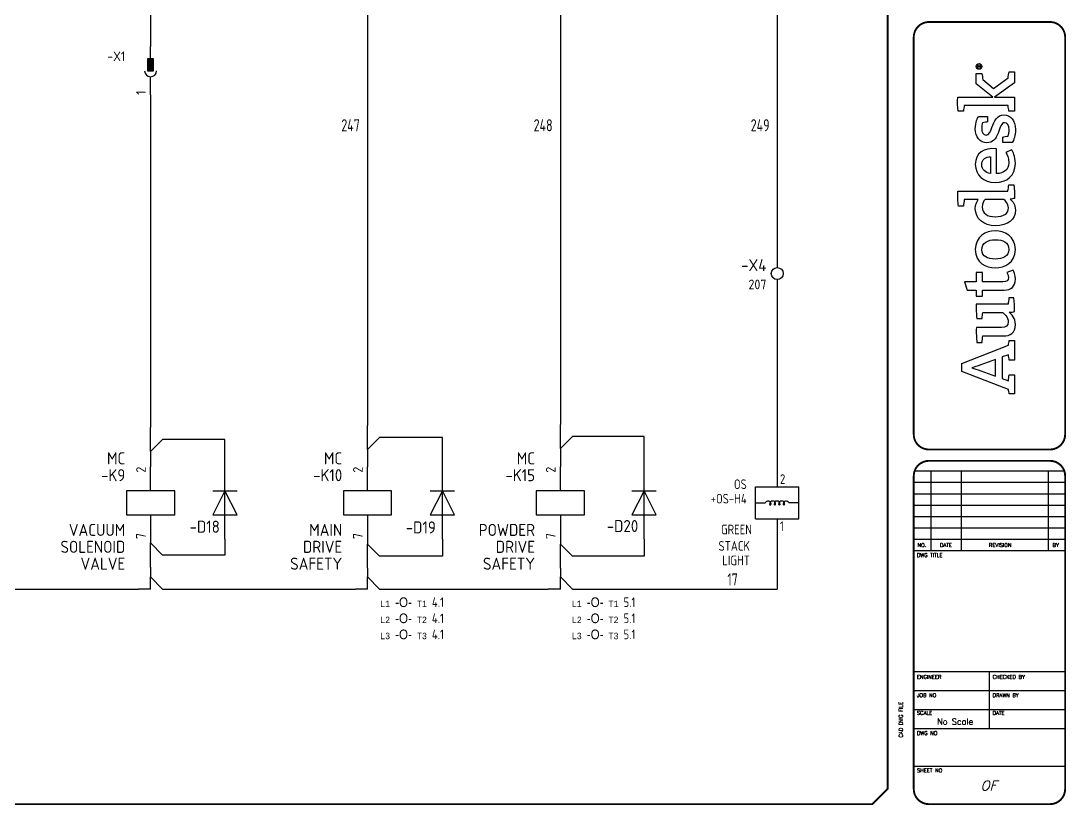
# Model space of a CAD drawing. Header units: millimetres. Extents: x 0 to 840, y 0 to 593.
# Drawn here: x 406.2 to 839.8, y 0.4 to 325.6 of the extents above; entities that cross this region are included whole.
import ezdxf
from ezdxf.enums import TextEntityAlignment as Align

# ---------------------------------------------------------------- set-up
doc = ezdxf.new("R2010")
doc.units = ezdxf.units.MM
doc.header["$LTSCALE"] = 10
doc.header["$MEASUREMENT"] = 0
for name, color, linetype in [('BLK_0.75mm^2', 7, 'Continuous'), ('BLU_1.5mm^2', 5, 'Continuous'), ('DESC', 150, 'Continuous'), ('GRN_1.0mm^2', 3, 'Continuous'), ('GRN_2.5mm^2', 3, 'Continuous'), ('LAYER_1', 160, 'Continuous'), ('LOC', 8, 'Continuous'), ('MISC', 7, 'Continuous'), ('SYMS', 7, 'Continuous'), ('TAGS', 150, 'Continuous'), ('TERMS', 123, 'Continuous'), ('TITLE', 7, 'Continuous'), ('WIRENO', 72, 'Continuous'), ('XREF', 7, 'Continuous')]:
    doc.layers.add(name, color=color, linetype=linetype)
doc.styles.add('ITALIC', font='ITALIC')
doc.styles.add('SIMPLEX', font='simplex')
doc.styles.add('WD_IEC', font='isocp2.shx', dxfattribs={"width": 0.9, "height": 4})

# ---------------------------------------------------------------- blocks, each defined once
blk = doc.blocks.new('HDV1_STACKLIGHT')
at = {"linetype": 'Continuous'}
for p, q in [((-4.54, 3.32), (4.46, 3.32)), ((-4.54, -3.31), (4.46, -3.31))]:
    blk.add_line(p, q, dxfattribs=at)
for p, q in [((-4.54, -3.31), (-4.54, 3.32)), ((4.46, -3.31), (4.46, 3.32))]:
    blk.add_line(p, q)
at = {"layer": 'SYMS'}
for p, q in [((-4.54, 0), (-2.48, 0)), ((4.46, 0), (2.42, 0))]:
    blk.add_line(p, q, dxfattribs=at)
for centre, start, end in [((-1.9, -0.23), 0, 157.6505), ((-0.97, -0.23), 0, 180), ((-0.03, -0.23), 0, 180), ((0.91, -0.23), 0, 180), ((1.85, -0.23), 22.3495, 180)]:
    blk.add_arc(centre, 0.625, start, end, dxfattribs=at)
for centre in [(-1.44, -0.23), (-0.5, -0.23), (0.44, -0.23), (1.38, -0.23)]:
    blk.add_ellipse(centre, major_axis=(0, -0.209), ratio=0.747269, start_param=4.712389, end_param=7.853982, dxfattribs=at)
at = {"style": 'WD_IEC'}
for tag, width, p in [('DESC1', 0.9, (-7.04, 12)), ('DESC2', 0.9, (-7.04, 9)), ('DESC3', 0.9, (-7.04, 6)), ('INST', 0.8, (-7.04, 3)), ('LOC', 0.8, (-7.04, 0)), ('TAG1', 0.9, (-7.04, -3)), ('XREF', 0.8, (-7.04, -6))]:
    blk.add_attdef(tag, text='', height=2, dxfattribs=dict(at, width=width)).set_placement(p, align=Align.RIGHT)
at = {"linetype": 'Continuous', "style": 'WD_IEC', "width": 0.9}
for tag, p in [('TERM01', (-0.04, 4.94)), ('TERM02', (-0.04, -4.81))]:
    blk.add_attdef(tag, text='', height=2, dxfattribs=at).set_placement(p, align=Align.MIDDLE_LEFT)
at = {"style": 'WD_IEC', "flags": 1}
for tag, p, width in [('X2TERM01', (-0.04, 3.32), 0.9), ('FAMILY', (3.47, 1.82), 0.9), ('MFG', (3.47, 1.07), 0.8), ('CAT', (3.47, 0.32), 0.8), ('ASSYCODE', (3.47, -0.43), 0.9), ('X8TERM02', (-0.04, -3.31), 0.9)]:
    blk.add_attdef(tag, p, '', height=0.32, dxfattribs=dict(at, width=width))
blk = doc.blocks.new('VDI1')
for p, q in [((0, 7.5), (0, -7.5)), ((0, -2.5), (-2.5, 2.5)), ((-2.5, 2.5), (2.5, 2.5)), ((2.5, 2.5), (0, -2.5)), ((-2.5, -2.5), (2.5, -2.5))]:
    blk.add_line(p, q)
at = {"style": 'WD_IEC'}
for tag, p in [('INST', (-5.5, 10.25)), ('LOC', (-5.5, 6.75)), ('TAG1', (-5.5, 3.25)), ('DESC1', (-5.5, -6.35)), ('DESC2', (-5.5, -9.85)), ('DESC3', (-5.5, -13.35))]:
    blk.add_attdef(tag, text='', height=2.5, dxfattribs=at).set_placement(p, align=Align.RIGHT)
blk.add_attdef('TERM01', text='', height=2, rotation=90, dxfattribs=at).set_placement((-1, 7.5), align=Align.RIGHT)
at = {"style": 'WD_IEC', "flags": 1}
for tag, p, height in [('X2TERM01', (0, 7.5), 0.32), ('ASSYCODE', (1, -4), 1), ('FAMILY', (1, -5.5), 1), ('CATDESC', (1, -7), 1), ('X8TERM02', (0, -7.5), 0.32)]:
    blk.add_attdef(tag, p, '', height=height, dxfattribs=at)
at = {"style": 'WD_IEC', "flags": 9}
for tag, p in [('MFG', (-5.5, -0.25)), ('CAT', (-5.5, -2.75))]:
    blk.add_attdef(tag, text='', height=1.5, dxfattribs=at).set_placement(p, align=Align.RIGHT)
at = {"style": 'WD_IEC'}
blk.add_attdef('TERM02', (-1, -7.5), '', height=2, rotation=90, dxfattribs=at)
blk = doc.blocks.new('VMS1')
for p, q in [((0, 2.5), (0, 7.5)), ((0, -2.5), (0, -7.5))]:
    blk.add_line(p, q)
blk.add_lwpolyline([(-5, 2.5), (-5, -2.5), (5, -2.5), (5, 2.5)], close=True)
at = {"style": 'WD_IEC'}
for tag, p in [('INST', (-5.25, 11.5)), ('LOC', (-5.25, 8)), ('TAG1', (-5.25, 4.5)), ('DESC1', (-5.25, -6.85)), ('DESC2', (-5.25, -10.35)), ('DESC3', (-5.25, -13.85))]:
    blk.add_attdef(tag, text='', height=2.5, dxfattribs=at).set_placement(p, align=Align.RIGHT)
blk.add_attdef('TERM01', text='', height=2, rotation=90, dxfattribs=at).set_placement((-1, 7.5), align=Align.RIGHT)
at = {"style": 'WD_IEC', "flags": 1}
for tag, p, height in [('X2TERM01', (0, 7.5), 0.32), ('X4LINK', (-5, 0), 0.32), ('X1LINK', (5, 0), 0.32), ('ASSYCODE', (1, -4), 1), ('FAMILY', (1, -5.5), 1), ('CATDESC', (1, -7), 1), ('X8TERM02', (0, -7.5), 0.32)]:
    blk.add_attdef(tag, p, '', height=height, dxfattribs=at)
at = {"style": 'WD_IEC', "flags": 9}
for tag, p in [('MFG', (-6, 1)), ('CAT', (-6, -1.5))]:
    blk.add_attdef(tag, text='', height=1.5, dxfattribs=at).set_placement(p, align=Align.RIGHT)
at = {"style": 'WD_IEC'}
blk.add_attdef('TERM02', (-1, -7.5), '', height=2, rotation=90, dxfattribs=at)
at = {"lineweight": 9, "style": 'WD_IEC'}
for tag, p in [('NO', (-5.5, -16.5)), ('NC', (-5.5, -20))]:
    blk.add_attdef(tag, text='', height=2.5, dxfattribs=at).set_placement(p, align=Align.TOP_RIGHT)
for tag, p in [('XREFNO', (-4, -16.5)), ('XREFNC', (-4, -20))]:
    blk.add_attdef(tag, text='', height=2.5, dxfattribs=at).set_placement(p, align=Align.TOP_LEFT)
blk = doc.blocks.new('VCR1')
for p, q in [((0, 2.5), (0, 7.5)), ((0, -2.5), (0, -7.5))]:
    blk.add_line(p, q)
blk.add_lwpolyline([(-5, 2.5), (-5, -2.5), (5, -2.5), (5, 2.5)], close=True)
at = {"style": 'WD_IEC'}
for tag, p in [('INST', (-5.25, 11.5)), ('LOC', (-5.25, 8)), ('TAG1', (-5.25, 4.5)), ('DESC1', (-5.25, -6.85)), ('DESC2', (-5.25, -10.35)), ('DESC3', (-5.25, -13.85))]:
    blk.add_attdef(tag, text='', height=2.5, dxfattribs=at).set_placement(p, align=Align.RIGHT)
blk.add_attdef('TERM01', text='', height=2, rotation=90, dxfattribs=at).set_placement((-1, 7.5), align=Align.RIGHT)
at = {"style": 'WD_IEC', "flags": 1}
for tag, p, height in [('X2TERM01', (0, 7.5), 0.32), ('X4LINK', (-5, 0), 0.32), ('X1LINK', (5, 0), 0.32), ('ASSYCODE', (1, -4), 1), ('FAMILY', (1, -5.5), 1), ('CATDESC', (1, -7), 1), ('X8TERM02', (0, -7.5), 0.32)]:
    blk.add_attdef(tag, p, '', height=height, dxfattribs=at)
at = {"style": 'WD_IEC', "flags": 9}
for tag, p in [('MFG', (-6, 1)), ('CAT', (-6, -1.5))]:
    blk.add_attdef(tag, text='', height=1.5, dxfattribs=at).set_placement(p, align=Align.RIGHT)
at = {"style": 'WD_IEC'}
blk.add_attdef('TERM02', (-1, -7.5), '', height=2, rotation=90, dxfattribs=at)
at = {"lineweight": 9, "style": 'WD_IEC'}
for tag, p in [('NO', (-5.5, -16.5)), ('NC', (-5.5, -20))]:
    blk.add_attdef(tag, text='', height=2.5, dxfattribs=at).set_placement(p, align=Align.TOP_RIGHT)
for tag, p in [('XREFNO', (-4, -16.5)), ('XREFNC', (-4, -20))]:
    blk.add_attdef(tag, text='', height=2.5, dxfattribs=at).set_placement(p, align=Align.TOP_LEFT)
blk = doc.blocks.new('VT0002')
blk.add_circle((0, 0), 1.25)
at = {"style": 'WD_IEC', "flags": 1}
for tag, p, height in [('ASSYCODE', (2.75, 10.75), 1), ('CATDESC', (2.75, 9.25), 1), ('MFG', (2.75, 7.25), 1.5), ('CAT', (2.75, 4.75), 1.5), ('X2PIN01', (0, 2.25), 0.4), ('X4TERM01', (-1.25, 0), 0.32), ('X4PIN01', (-1.25, 1), 0.4), ('X4TERMDESC01', (-1.25, 0.5), 0.4), ('X2TERM01', (0, 1.25), 0.32), ('X2TERMDESC01', (0, 1.75), 0.4), ('X8PIN01', (0, -0.25), 0.4), ('X1TERM01', (1.25, 0), 0.32), ('X1PIN01', (1.25, 1), 0.4), ('X1TERMDESC01', (1.25, 0.5), 0.4), ('X8TERM01', (0, -1.25), 0.32), ('X8TERMDESC01', (0, -0.75), 0.4), ('LINKTERM', (0, -2), 0.4), ('STRIPSEQ', (0, -3), 0.4)]:
    blk.add_attdef(tag, p, '', height=height, dxfattribs=at)
at = {"style": 'WD_IEC'}
for tag, p in [('INST', (-2.25, 7.5)), ('LOC', (-2.25, 4))]:
    blk.add_attdef(tag, text='', height=2.5, dxfattribs=at).set_placement(p, align=Align.RIGHT)
at = {"style": 'WD_IEC', "flags": 8}
for tag, height, p in [('TAGSTRIP', 2.5, (-2.25, 0.5)), ('TERM01', 2, (-2.25, -3.25))]:
    blk.add_attdef(tag, text='', height=height, dxfattribs=at).set_placement(p, align=Align.RIGHT)
blk = doc.blocks.new('HT0_281')
for p in [(0, -2.5), (2.5, 0)]:
    blk.add_line(p, (0, 2.5))
at = {"style": 'WD_IEC', "flags": 1}
for tag, p in [('X2TERM01', (0, 2.5)), ('WDWSEQ', (1.92, 1.22)), ('X1TERM01', (2.5, 0)), ('X8TERM01', (0, -2.5))]:
    blk.add_attdef(tag, p, '', height=0.4, dxfattribs=at)
blk = doc.blocks.new('HT0_821')
for p, q in [((0, -2.5), (0, 2.5)), ((2.5, 0), (0, -2.5))]:
    blk.add_line(p, q)
at = {"style": 'WD_IEC', "flags": 1}
for tag, p in [('X2TERM01', (0, 2.5)), ('WDWSEQ', (1.92, 1.22)), ('X1TERM01', (2.5, 0)), ('X8TERM01', (0, -2.5))]:
    blk.add_attdef(tag, p, '', height=0.4, dxfattribs=at)
blk = doc.blocks.new('AI9-BLK2')
at = {"layer": 'LAYER_1', "color": 7}
blk.add_circle((0, 0), 2.03, dxfattribs=at)
blk.add_open_spline([(1.73, 0), (1.73, -1.02), (0.99, -1.75), (-0.01, -1.75), (-0.99, -1.75), (-1.73, -1.02), (-1.73, 0), (-1.73, 1.01), (-0.99, 1.75), (-0.01, 1.75), (0.99, 1.75), (1.73, 1.01), (1.73, 0)], degree=3, knots=[0, 0, 0, 0, 1, 1, 1, 2, 2, 2, 3, 3, 3, 4, 4, 4, 4], dxfattribs=at)
blk = doc.blocks.new('AI9-BLK1')
at = {"layer": 'LAYER_1', "color": 7}
for points, knots in [([(0.67, -1.05), (0.67, -1.05), (0.18, -0.36), (0.18, -0.36), (0.09, -0.24), (0.03, -0.15), (-0.06, -0.08), (0.29, -0.04), (0.5, 0.15), (0.5, 0.46), (0.5, 0.77), (0.28, 1.05), (-0.15, 1.05), (-0.15, 1.05), (-0.84, 1.05), (-0.84, 1.05), (-0.84, 1.05), (-0.84, -1.05), (-0.84, -1.05), (-0.84, -1.05), (-0.54, -1.05), (-0.54, -1.05), (-0.54, -1.05), (-0.54, -0.11), (-0.54, -0.11), (-0.37, -0.11), (-0.31, -0.16), (-0.2, -0.31), (-0.2, -0.31), (0.3, -1.05), (0.3, -1.05), (0.3, -1.05), (0.67, -1.05), (0.67, -1.05)], [0, 0, 0, 0, 1, 1, 1, 2, 2, 2, 3, 3, 3, 4, 4, 4, 5, 5, 5, 6, 6, 6, 7, 7, 7, 8, 8, 8, 9, 9, 9, 10, 10, 10, 11, 11, 11, 11]), ([(0.17, 0.46), (0.17, 0.16), (-0.08, 0.13), (-0.32, 0.13), (-0.32, 0.13), (-0.54, 0.13), (-0.54, 0.13), (-0.54, 0.13), (-0.54, 0.79), (-0.54, 0.79), (-0.54, 0.79), (-0.22, 0.79), (-0.22, 0.79), (0.06, 0.79), (0.17, 0.66), (0.17, 0.46)], [0, 0, 0, 0, 1, 1, 1, 2, 2, 2, 3, 3, 3, 4, 4, 4, 5, 5, 5, 5])]:
    blk.add_open_spline(points, degree=3, knots=knots, dxfattribs=at)
blk = doc.blocks.new('LOGO')
for points, knots in [([(35.2, 4.35), (35.2, 4.35), (22.07, 38.1), (22.07, 38.1), (22.07, 38.1), (16.08, 38.1), (16.08, 38.1), (16.08, 38.1), (3.2, 4.35), (3.2, 4.35), (2.17, 4.23), (0.92, 4), (0, 3.72), (0, 3.72), (0, 0), (0, 0), (0, 0), (13.72, 0), (13.72, 0), (13.72, 0), (13.72, 3.72), (13.72, 3.72), (12.41, 4), (10.86, 4.29), (9.49, 4.4), (9.49, 4.4), (11.09, 8.81), (11.09, 8.81), (11.09, 8.81), (26.77, 8.81), (26.77, 8.81), (26.77, 8.81), (28.39, 4.35), (28.39, 4.35), (27.02, 4.23), (25.77, 4), (24.51, 3.72), (24.51, 3.72), (24.51, 0), (24.51, 0), (24.51, 0), (38.69, 0), (38.69, 0), (38.69, 0), (38.69, 3.72), (38.69, 3.72), (37.89, 3.95), (36, 4.35), (35.2, 4.35)], [0, 0, 0, 0, 1, 1, 1, 2, 2, 2, 3, 3, 3, 4, 4, 4, 5, 5, 5, 6, 6, 6, 7, 7, 7, 8, 8, 8, 9, 9, 9, 10, 10, 10, 11, 11, 11, 12, 12, 12, 13, 13, 13, 14, 14, 14, 15, 15, 15, 16, 16, 16, 16]), ([(147.12, 4.68), (147.07, 5.37), (147.05, 6.12), (147.05, 6.92), (147.05, 6.92), (147.05, 41.08), (147.05, 41.08), (143.39, 41.25), (139.27, 41.02), (136.06, 40.68), (136.06, 40.68), (136.06, 36.96), (136.06, 36.96), (137.72, 36.84), (139.61, 36.61), (140.98, 36.38), (140.98, 36.38), (140.99, 36.38), (140.99, 36.38), (140.99, 36.38), (140.99, 26.2), (140.99, 26.2), (139.96, 27.06), (137.95, 28.38), (134.29, 28.38), (127.26, 28.38), (121.99, 22.6), (121.99, 13.79), (121.99, 4.52), (126.57, -0.69), (133.38, -0.69), (137.1, -0.69), (139.61, 1.09), (141.27, 3.09), (141.33, 2.12), (141.61, 0.63), (141.84, 0), (145.22, -0.17), (148.71, 0.06), (151.68, 0.4), (151.68, 0.4), (151.68, 4.12), (151.68, 4.12), (150.22, 4.23), (148.43, 4.45), (147.12, 4.68)], [0, 0, 0, 0, 1, 1, 1, 2, 2, 2, 3, 3, 3, 4, 4, 4, 5, 5, 5, 6, 6, 6, 7, 7, 7, 8, 8, 8, 9, 9, 9, 10, 10, 10, 11, 11, 11, 12, 12, 12, 13, 13, 13, 14, 14, 14, 15, 15, 15, 15]), ([(229.37, 4.57), (229.37, 4.57), (221.51, 15.23), (221.51, 15.23), (221.51, 15.23), (227.98, 23.01), (227.98, 23.01), (229.35, 23.12), (231.27, 23.34), (232.41, 23.63), (232.41, 23.63), (232.41, 27.69), (232.41, 27.69), (232.41, 27.69), (225.02, 27.69), (225.02, 27.69), (225.02, 27.69), (215.2, 15.61), (215.2, 15.61), (215.2, 15.61), (215.2, 41.19), (215.2, 41.19), (211.84, 41.34), (208.17, 41.17), (205.13, 40.88), (205.13, 40.88), (205.13, 36.94), (205.13, 36.94), (206.54, 36.82), (208.02, 36.64), (209.13, 36.45), (209.13, 36.45), (209.13, 4.51), (209.13, 4.51), (207.75, 4.41), (206.35, 4.21), (205.07, 3.95), (205.07, 3.95), (205.07, 0), (205.07, 0), (205.07, 0), (215.2, 0), (215.2, 0), (215.2, 0), (215.2, 14.46), (215.2, 14.46), (215.2, 14.46), (225.55, 0), (225.55, 0), (225.55, 0), (233.71, 0), (233.71, 0), (233.71, 0), (233.71, 3.82), (233.71, 3.82), (232.17, 4.17), (230.63, 4.4), (229.37, 4.57)], [0, 0, 0, 0, 1, 1, 1, 2, 2, 2, 3, 3, 3, 4, 4, 4, 5, 5, 5, 6, 6, 6, 7, 7, 7, 8, 8, 8, 9, 9, 9, 10, 10, 10, 11, 11, 11, 12, 12, 12, 13, 13, 13, 14, 14, 14, 15, 15, 15, 16, 16, 16, 17, 17, 17, 18, 18, 18, 19, 19, 19, 19]), ([(12.84, 13.84), (12.84, 13.84), (16.64, 24.31), (16.64, 24.31), (17.79, 27.46), (18.19, 28.83), (18.82, 30.89), (18.82, 30.89), (18.93, 30.89), (18.93, 30.89), (19.56, 28.89), (19.96, 27.52), (21.1, 24.31), (21.1, 24.31), (24.91, 13.84), (24.91, 13.84), (24.91, 13.84), (12.84, 13.84), (12.84, 13.84)], [0, 0, 0, 0, 1, 1, 1, 2, 2, 2, 3, 3, 3, 4, 4, 4, 5, 5, 5, 6, 6, 6, 6]), ([(70.82, 23.06), (70.82, 23.06), (70.82, 27.69), (70.82, 27.69), (70.82, 27.69), (75.28, 27.69), (75.28, 27.69), (75.28, 27.69), (75.28, 34.33), (75.28, 34.33), (75.28, 34.33), (81.35, 36.24), (81.35, 36.24), (81.35, 36.24), (81.35, 27.69), (81.35, 27.69), (81.35, 27.69), (88.04, 27.69), (88.04, 27.69), (88.04, 27.69), (88.04, 23.06), (88.04, 23.06), (88.04, 23.06), (81.35, 23.06), (81.35, 23.06), (81.35, 23.06), (81.35, 8.35), (81.35, 8.35), (81.35, 5.61), (82.09, 4.35), (84.32, 4.35), (85.98, 4.35), (87.47, 5.15), (87.98, 5.49), (87.98, 5.49), (89.7, 0.92), (89.7, 0.92), (88.67, 0.34), (86.5, -0.69), (83.24, -0.69), (77.57, -0.69), (75.28, 2.4), (75.28, 7.38), (75.28, 7.38), (75.28, 23.06), (75.28, 23.06), (75.28, 23.06), (70.82, 23.06), (70.82, 23.06)], [0, 0, 0, 0, 1, 1, 1, 2, 2, 2, 3, 3, 3, 4, 4, 4, 5, 5, 5, 6, 6, 6, 7, 7, 7, 8, 8, 8, 9, 9, 9, 10, 10, 10, 11, 11, 11, 12, 12, 12, 13, 13, 13, 14, 14, 14, 15, 15, 15, 16, 16, 16, 16]), ([(59.65, -0.06), (59.48, 0.63), (59.2, 2.57), (59.14, 3.83), (57.76, 2), (54.9, -0.74), (50.21, -0.74), (44.21, -0.74), (41.98, 3.15), (41.98, 8.07), (41.98, 8.07), (41.98, 22.94), (41.98, 22.94), (40.6, 23.17), (38.77, 23.4), (37.34, 23.51), (37.34, 23.51), (37.34, 27.29), (37.34, 27.29), (40.32, 27.57), (44.38, 27.8), (48.04, 27.63), (48.04, 27.63), (48.04, 9.33), (48.04, 9.33), (48.04, 6.24), (49.13, 4.46), (52.27, 4.46), (55.76, 4.46), (58.39, 7.89), (58.97, 8.64), (58.97, 8.64), (58.97, 23), (58.97, 23), (57.76, 23.17), (56.05, 23.4), (54.62, 23.51), (54.62, 23.51), (54.62, 27.29), (54.62, 27.29), (57.59, 27.69), (61.54, 27.8), (65.03, 27.69), (65.03, 27.69), (65.03, 4.63), (65.03, 4.63), (66.35, 4.4), (68.12, 4.18), (69.61, 4.06), (69.61, 4.06), (69.61, 0.34), (69.61, 0.34), (66.69, 0), (62.97, -0.23), (59.65, -0.06)], [0, 0, 0, 0, 1, 1, 1, 2, 2, 2, 3, 3, 3, 4, 4, 4, 5, 5, 5, 6, 6, 6, 7, 7, 7, 8, 8, 8, 9, 9, 9, 10, 10, 10, 11, 11, 11, 12, 12, 12, 13, 13, 13, 14, 14, 14, 15, 15, 15, 16, 16, 16, 17, 17, 17, 18, 18, 18, 18]), ([(104.75, -0.69), (95.2, -0.69), (91.36, 6.98), (91.36, 13.79), (91.36, 20.6), (95.08, 28.38), (104.64, 28.38), (114.13, 28.38), (118.31, 20.77), (118.31, 13.96), (118.31, 7.21), (114.25, -0.69), (104.75, -0.69)], [0, 0, 0, 0, 1, 1, 1, 2, 2, 2, 3, 3, 3, 4, 4, 4, 4]), ([(104.52, 23.63), (99.6, 23.63), (97.77, 19.45), (97.77, 13.96), (97.77, 8.47), (99.89, 4.12), (104.81, 4.12), (109.78, 4.12), (111.84, 8.24), (111.84, 13.79), (111.84, 19.28), (109.5, 23.63), (104.52, 23.63)], [0, 0, 0, 0, 1, 1, 1, 2, 2, 2, 3, 3, 3, 4, 4, 4, 4]), ([(140.99, 7.61), (140.3, 6.69), (138.18, 4.35), (135.04, 4.35), (130.46, 4.35), (128.46, 8.12), (128.46, 13.84), (128.46, 19.62), (130.92, 23.46), (135.38, 23.46), (138.3, 23.46), (139.9, 22.31), (140.99, 21.34), (140.99, 21.34), (140.99, 7.61), (140.99, 7.61)], [0, 0, 0, 0, 1, 1, 1, 2, 2, 2, 3, 3, 3, 4, 4, 4, 5, 5, 5, 5]), ([(167.59, 4.06), (171.42, 4.06), (173.77, 5.49), (175.03, 6.24), (175.03, 6.24), (177.14, 2.06), (177.14, 2.06), (175.54, 1.09), (172.57, -0.69), (167.19, -0.69), (158.15, -0.69), (153.35, 5.49), (153.35, 14.02), (153.35, 22.48), (158.9, 28.38), (166.45, 28.38), (174.57, 28.38), (178.75, 22.48), (177.89, 12.93), (177.89, 12.93), (159.75, 12.93), (159.75, 12.93), (160.04, 7.89), (162.33, 4.06), (167.59, 4.06)], [0, 0, 0, 0, 1, 1, 1, 2, 2, 2, 3, 3, 3, 4, 4, 4, 5, 5, 5, 6, 6, 6, 7, 7, 7, 8, 8, 8, 8]), ([(172, 17.28), (171.88, 20.77), (170.39, 23.74), (166.33, 23.74), (162.61, 23.74), (160.55, 21.22), (159.92, 17.28), (159.92, 17.28), (172, 17.28), (172, 17.28)], [0, 0, 0, 0, 1, 1, 1, 2, 2, 2, 3, 3, 3, 3]), ([(193.34, 16.37), (190.23, 17.59), (187.77, 18.32), (187.77, 20.51), (187.77, 22.57), (189.85, 23.75), (192.61, 23.75), (194.13, 23.75), (195.63, 23.45), (196.75, 23.05), (196.92, 21.88), (197.07, 20.09), (197.32, 19.59), (197.32, 19.59), (201.33, 19.59), (201.33, 19.59), (201.33, 19.59), (201.33, 26.12), (201.33, 26.12), (200.23, 26.79), (197.13, 28.37), (192.35, 28.37), (186.46, 28.37), (182.17, 24.96), (182.17, 20.07), (182.17, 15.66), (184.93, 13.39), (189.13, 11.89), (193.39, 10.37), (196.74, 9.33), (196.74, 7.16), (196.74, 5.06), (194.96, 3.86), (191.41, 3.86), (189.95, 3.86), (188.14, 4.14), (187.03, 4.55), (186.85, 5.85), (186.59, 7.84), (186.3, 8.37), (186.3, 8.37), (182.29, 8.37), (182.29, 8.37), (182.29, 8.37), (182.29, 1.6), (182.29, 1.6), (182.29, 1.6), (182.29, 1.6), (182.29, 1.6), (184.06, 0.46), (187.46, -0.76), (191.78, -0.76), (198.3, -0.76), (202.45, 2.57), (202.45, 7.83), (202.45, 12.53), (197.83, 14.62), (193.34, 16.37)], [0, 0, 0, 0, 1, 1, 1, 2, 2, 2, 3, 3, 3, 4, 4, 4, 5, 5, 5, 6, 6, 6, 7, 7, 7, 8, 8, 8, 9, 9, 9, 10, 10, 10, 11, 11, 11, 12, 12, 12, 13, 13, 13, 14, 14, 14, 15, 15, 15, 16, 16, 16, 17, 17, 17, 18, 18, 18, 19, 19, 19, 19])]:
    blk.add_open_spline(points, degree=3, knots=knots)
for name, p in [('AI9-BLK2', (237.56, 25.66)), ('AI9-BLK1', (237.76, 25.67))]:
    blk.add_blockref(name, p)
blk = doc.blocks.new('acade_title')
at = {"layer": 'TITLE'}
for p, q in [((776.63, 138.97), (839.44, 138.97)), ((783.7, 138.97), (783.7, 106)), ((796.26, 138.97), (796.26, 106)), ((832.38, 138.97), (832.38, 106)), ((776.63, 134.26), (839.44, 134.26)), ((776.63, 129.55), (839.44, 129.55)), ((776.63, 124.84), (839.44, 124.84)), ((776.63, 120.13), (839.44, 120.13)), ((776.63, 115.42), (839.44, 115.42)), ((776.63, 110.71), (839.44, 110.71)), ((776.63, 106), (839.44, 106)), ((765.79, 7.07), (765.79, 55.62)), ((776.63, 55.75), (839.44, 55.75)), ((808.04, 32.19), (808.04, 55.75)), ((776.63, 47.89), (839.44, 47.89)), ((776.63, 40.04), (839.44, 40.04)), ((776.63, 32.19), (839.44, 32.19)), ((776.63, 16.49), (839.44, 16.49))]:
    blk.add_line(p, q, dxfattribs=at)
at = {"layer": 'TITLE', "const_width": 0.784}
blk.add_lwpolyline([(765.79, 7.07), (765.79, 586.36), (759.5, 592.64), (7.07, 592.64), (0.79, 586.36), (0.79, 7.07), (7.07, 0.79), (759.5, 0.79)], close=True, dxfattribs=at)
for points in [[(782.91, 325.16, 0.414214), (776.63, 318.88, 0.414214)], [(839.44, 318.88, 0.414214), (833.16, 325.16, 0.414214)], [(776.63, 154.15, 0.414214), (782.91, 147.87, 0.414214)], [(833.16, 147.87, 0.414214), (839.44, 154.15, 0.414214)], [(782.91, 143.16, 0.414214), (776.63, 136.88, 0.414214)], [(839.44, 136.88, 0.414214), (833.16, 143.16, 0.414214)], [(776.63, 7.07, 0.414214), (782.91, 0.79, 0.414214)], [(833.16, 0.79, 0.414214), (839.44, 7.07, 0.414214)]]:
    blk.add_lwpolyline(points, format="xyb", dxfattribs=at)
for points in [[(782.91, 325.16), (833.16, 325.16)], [(782.91, 147.87), (833.16, 147.87)], [(782.91, 143.16), (833.16, 143.16)], [(776.63, 136.88), (776.63, 7.07)], [(839.44, 136.88), (839.44, 7.07)], [(782.91, 0.79), (833.16, 0.79)]]:
    blk.add_lwpolyline(points, dxfattribs=at)
at = {"layer": 'TITLE', "color": 7, "const_width": 0.784}
for points in [[(776.63, 318.88), (776.63, 154.15)], [(839.44, 318.88), (839.44, 154.15)]]:
    blk.add_lwpolyline(points, dxfattribs=at)
at = {"xscale": 0.571500000000015, "yscale": 0.571500000000015, "zscale": 0.571500000000015, "rotation": 90}
blk.add_blockref('LOGO', (818.39, 170.97), dxfattribs=at)
at = {"layer": 'TITLE', "color": 1}
for s, height, style, p in [('NO.', 1.57, 'SIMPLEX', (780.03, 108.22)), ('DATE', 1.57, 'SIMPLEX', (789.98, 108.22)), ('REVISION', 1.57, 'SIMPLEX', (812.49, 108.22)), ('BY', 1.57, 'SIMPLEX', (835.52, 108.22)), ('OF', 4, 'ITALIC', (807.77, 8.51))]:
    blk.add_text(s, height=height, dxfattribs=dict(at, style=style)).set_placement(p, align=Align.MIDDLE)
at = {"layer": 'TITLE', "color": 1, "style": 'SIMPLEX'}
for s, p in [('DWG TITLE', (777.94, 103.25)), ('ENGINEER', (777.94, 52.74)), ('CHECKED BY', (809.35, 52.74)), ('JOB NO', (777.94, 45.15)), ('DRAWN BY', (809.35, 45.15)), ('SCALE', (777.94, 37.82)), ('DATE', (809.35, 37.82)), ('DWG NO', (777.94, 29.44)), ('SHEET NO', (777.94, 14))]:
    blk.add_text(s, height=1.57, dxfattribs=at).set_placement(p)
blk.add_text('CAD DWG FILE', height=1.5703, rotation=90, dxfattribs=at).set_placement((772.05, 28.4))
at = {"layer": 'TITLE', "color": 1, "style": 'ITALIC'}
for tag, height, p in [('TITLE#1', 3, (806.47, 85.58)), ('TITLE#2', 3, (806.47, 80.5)), ('TITLE#3', 3, (806.47, 75.41)), ('TITLE#4', 3, (806.47, 70.33)), ('DWG#', 4, (806.47, 20.76))]:
    blk.add_attdef(tag, text='', height=height, dxfattribs=at).set_placement(p, align=Align.CENTER)
at = {"layer": 'TITLE', "color": 1, "style": 'SIMPLEX'}
blk.add_attdef('CAD#', (772.63, 49.19), '', height=2.5, rotation=90, dxfattribs=at)
at = {"layer": 'TITLE', "color": 1}
for tag, p, height, style in [('ENGINEER', (783.37, 49.19), 2.5, 'ITALIC'), ('CHKDBY', (813.2, 49.2), 2.5, 'ITALIC'), ('JOB#', (789.06, 41.3), 2.5, 'SIMPLEX'), ('DRAWNBY', (814.95, 41.3), 2.5, 'ITALIC'), ('SCALE', (786.29, 33.76), 2.5, 'SIMPLEX'), ('DATE', (812.8, 33.76), 2.5, 'SIMPLEX'), ('SHTS', (815.9, 6.29), 4, 'ITALIC')]:
    blk.add_attdef(tag, p, '', height=height, dxfattribs=dict(at, style=style))
at = {"layer": 'TITLE', "color": 1, "style": 'ITALIC'}
blk.add_attdef('SH#', text='', height=4, dxfattribs=at).set_placement((799.54, 6.29), align=Align.RIGHT)
at = {"layer": 'TITLE', "color": 7, "flags": 9}
blk.add_attdef('WD_TB', (782.91, 0.79), '', height=3.14, dxfattribs=at)
blk = doc.blocks.new('VC02PJ1')
for p, q in [((0, 2.5), (0, 5)), ((0, -5), (0, -1.25))]:
    blk.add_line(p, q)
blk.add_lwpolyline([(-0.63, 0), (0.62, 0), (0.62, 2.5), (-0.63, 2.5)], close=True)
blk.add_arc((0, 0), 1.25, 180, 0)
blk.add_point((0, 0))
blk.add_solid([(-0.63, 2.5), (-0.63, 0), (0.62, 2.5), (0.62, 0)])
at = {"style": 'WD_IEC', "flags": 1}
for tag, p in [('INST', (-5.25, 8)), ('LOC', (-5.25, 5))]:
    blk.add_attdef(tag, text='', height=2, dxfattribs=at).set_placement(p, align=Align.RIGHT)
for tag, p, height in [('X2TERM01', (0, 5), 0.32), ('X2TERMDESC01', (0, 4.48), 0.32), ('MFG', (2.75, 4), 1.5), ('CAT', (2.75, 1.5), 1.5), ('X4LINK', (-1.25, 1.25), 0.32), ('X1LINK', (1.25, 1.25), 0.32), ('ASSYCODE', (2.75, -2.75), 1), ('FAMILY', (2.75, -4.25), 1), ('X8TERM01', (0, -5), 0.32), ('X8TERMDESC01', (0, -5.52), 0.32), ('CATDESC', (2.75, -5.75), 1)]:
    blk.add_attdef(tag, p, '', height=height, dxfattribs=at)
at = {"style": 'WD_IEC'}
for tag, p in [('TAG2', (-5.25, 2)), ('DESC1', (-5.25, -5.1)), ('DESC2', (-5.25, -8.1)), ('DESC3', (-5.25, -11.1))]:
    blk.add_attdef(tag, text='', height=2, dxfattribs=at).set_placement(p, align=Align.RIGHT)
blk.add_attdef('TERM01', (-1, -5), '', height=2, rotation=90, dxfattribs=at)
blk = doc.blocks.new('WD_WNH')
at = {"linetype": 'Continuous', "style": 'WD_IEC', "width": 0.8}
blk.add_attdef('WIRENO', text='', height=2.5, dxfattribs=at).set_placement((0, 0.75), align=Align.CENTER)
at = {"style": 'WD_IEC', "flags": 1}
for tag, p in [('W08USER', (0, 0.375)), ('W04USER', (0, 0.875)), ('W05USER', (0, 0.75)), ('W09USER', (0, 0.25)), ('W03USER', (0, 1)), ('W06USER', (0, 0.625)), ('W07USER', (0, 0.5)), ('W02USER', (0, 1.125)), ('W01USER', (0, 1.25)), ('W10USER', (0, 0.125))]:
    blk.add_attdef(tag, text='', height=0.08, dxfattribs=at).set_placement(p, align=Align.CENTER)
blk = doc.blocks.new('WD_WNV')
at = {"linetype": 'Continuous', "style": 'WD_IEC', "width": 0.8}
blk.add_attdef('WIRENO', text='', height=2.5, dxfattribs=at).set_placement((-1.6, 0), align=Align.MIDDLE_RIGHT)
at = {"style": 'WD_IEC', "flags": 1}
for tag, p in [('W08USER', (-1, 0.375)), ('W04USER', (-1, 0.875)), ('W05USER', (-1, 0.75)), ('W09USER', (-1, 0.25)), ('W03USER', (-1, 1)), ('W06USER', (-1, 0.625)), ('W07USER', (-1, 0.5)), ('W02USER', (-1, 1.125)), ('W01USER', (-1, 1.25)), ('W10USER', (-1, 0.125))]:
    blk.add_attdef(tag, text='', height=0.08, dxfattribs=at).set_placement(p, align=Align.CENTER)
blk = doc.blocks.new('HT0_124')
for p, q in [((0, 0), (0, 2.5)), ((0, 2.5), (2.5, 0)), ((0, 0), (-2.5, 0))]:
    blk.add_line(p, q)
at = {"style": 'WD_IEC', "flags": 1}
for tag, p in [('X2TERM01', (0, 2.5)), ('X4TERM01', (-2.5, 0)), ('WDWSEQ', (1.6, 1.48)), ('X1TERM01', (2.5, 0))]:
    blk.add_attdef(tag, p, '', height=0.4, dxfattribs=at)

msp = doc.modelspace()

# ---------------------------------------------------------------- linework, layer by layer
at = {"layer": 'BLK_0.75mm^2'}
for p, q in [((490.86, 151.98), (465, 151.98)), ((490.86, 140.71), (490.86, 151.98)), ((581.04, 152.86), (555.01, 152.86)), ((581.04, 140.71), (581.04, 152.86)), ((664.73, 153.3), (635, 153.3)), ((664.73, 140.71), (664.73, 153.3)), ((490.86, 110.71), (490.86, 104.1)), ((581.04, 110.71), (581.04, 103.67)), ((664.73, 110.71), (664.73, 103.67)), ((490.86, 104.1), (465, 104.1)), ((581.04, 103.67), (555.01, 103.67)), ((664.73, 103.67), (635, 103.67))]:
    msp.add_line(p, q, dxfattribs=at)
at = {"layer": 'BLU_1.5mm^2'}
for p, q in [((460, 341.42), (460, 314.95)), ((550.01, 341.38), (550.01, 157.86)), ((630, 341.45), (630, 158.3)), ((720, 341.36), (720, 223.32)), ((460, 294.95), (460, 156.98)), ((720, 218.32), (720, 132.34)), ((550.01, 147.86), (550.01, 140.71)), ((630, 148.3), (630, 140.71)), ((460, 146.98), (460, 140.71))]:
    msp.add_line(p, q, dxfattribs=at)
at = {"layer": 'GRN_1.0mm^2'}
msp.add_line((719.91, 119.09), (719.91, 90), dxfattribs=at)
at = {"layer": 'GRN_2.5mm^2'}
for p, q in [((460, 110.71), (460, 109.1)), ((550.01, 110.71), (550.01, 108.67)), ((630, 110.71), (630, 108.67)), ((460, 99.1), (460, 95)), ((550.01, 98.67), (550.01, 95)), ((630, 98.67), (630, 95)), ((375, 90), (455, 90)), ((465, 90), (545.01, 90)), ((555.01, 90), (625, 90)), ((635, 90), (719.91, 90))]:
    msp.add_line(p, q, dxfattribs=at)

# ---------------------------------------------------------------- block references
at = {"layer": 'BLU_1.5mm^2', "xscale": 2, "yscale": 2, "zscale": 2}
for p in [(460, 151.98), (550.01, 152.86), (630, 153.3)]:
    msp.add_blockref('HT0_821', p, dxfattribs=at)
at = {"layer": 'GRN_2.5mm^2', "xscale": 2, "yscale": 2, "zscale": 2}
for name, p in [('HT0_281', (460, 104.1)), ('HT0_281', (550.01, 103.67)), ('HT0_281', (630, 103.67)), ('HT0_124', (460, 90)), ('HT0_124', (550.01, 90)), ('HT0_124', (630, 90))]:
    msp.add_blockref(name, p, dxfattribs=at)
at = {"layer": 'SYMS'}
ref = msp.add_blockref('acade_title', (0, 0), dxfattribs=at)
ref.add_attrib('SCALE', 'No Scale', (786.29, 33.76), dxfattribs={"layer": 'MISC', "color": 1, "height": 2.5, "style": 'SIMPLEX'})
ref = msp.add_blockref('VC02PJ1', (460, 304.95), dxfattribs=dict(at, xscale=2, yscale=2, zscale=2))
ref.add_attrib('TAG2', '-X1', dxfattribs={"layer": 'TAGS', "height": 4, "style": 'WD_IEC'}).set_placement((449.5, 308.95), align=Align.RIGHT)
ref.add_attrib('TERM01', '1', (458, 294.95), dxfattribs={"layer": 'TERMS', "height": 4, "rotation": 90, "style": 'WD_IEC'})
ref = msp.add_blockref('VT0002', (720, 220.83), dxfattribs=dict(at, xscale=2, yscale=2, zscale=2))
ref.add_attrib('TAGSTRIP', '-X4', dxfattribs={"layer": 'TAGS', "height": 5, "style": 'WD_IEC', "flags": 8}).set_placement((715.5, 221.83), align=Align.RIGHT)
ref.add_attrib('TERM01', '207', dxfattribs={"layer": 'TERMS', "height": 4, "style": 'WD_IEC', "flags": 8}).set_placement((715.5, 214.33), align=Align.RIGHT)
ref = msp.add_blockref('VCR1', (460, 125.71), dxfattribs=dict(at, xscale=2, yscale=2, zscale=2))
ref.add_attrib('TAG1', '-K9', dxfattribs={"layer": 'TAGS', "height": 5, "style": 'WD_IEC'}).set_placement((449.5, 134.71), align=Align.RIGHT)
ref.add_attrib('LOC', 'MC', dxfattribs={"layer": 'LOC', "height": 5, "style": 'WD_IEC'}).set_placement((449.5, 141.71), align=Align.RIGHT)
ref.add_attrib('DESC1', 'VACUUM', dxfattribs={"layer": 'DESC', "height": 5, "style": 'WD_IEC'}).set_placement((449.5, 112.01), align=Align.RIGHT)
ref.add_attrib('DESC2', 'SOLENOID', dxfattribs={"layer": 'DESC', "height": 5, "style": 'WD_IEC'}).set_placement((449.5, 105.01), align=Align.RIGHT)
ref.add_attrib('DESC3', 'VALVE', dxfattribs={"layer": 'DESC', "height": 5, "style": 'WD_IEC'}).set_placement((449.5, 98.01), align=Align.RIGHT)
ref.add_attrib('TERM01', '2', dxfattribs={"layer": 'TERMS', "height": 4, "rotation": 90, "style": 'WD_IEC'}).set_placement((458, 140.71), align=Align.RIGHT)
ref.add_attrib('TERM02', '7', (458, 110.71), dxfattribs={"layer": 'TERMS', "height": 4, "rotation": 90, "style": 'WD_IEC'})
ref = msp.add_blockref('VMS1', (550.01, 125.71), dxfattribs=dict(at, xscale=2, yscale=2, zscale=2))
ref.add_attrib('TAG1', '-K10', dxfattribs={"layer": 'TAGS', "height": 5, "style": 'WD_IEC'}).set_placement((539.51, 134.71), align=Align.RIGHT)
ref.add_attrib('LOC', 'MC', dxfattribs={"layer": 'LOC', "height": 5, "style": 'WD_IEC'}).set_placement((539.51, 141.71), align=Align.RIGHT)
ref.add_attrib('DESC1', 'MAIN', dxfattribs={"layer": 'DESC', "height": 5, "style": 'WD_IEC'}).set_placement((539.51, 112.01), align=Align.RIGHT)
ref.add_attrib('DESC2', 'DRIVE', dxfattribs={"layer": 'DESC', "height": 5, "style": 'WD_IEC'}).set_placement((539.51, 105.01), align=Align.RIGHT)
ref.add_attrib('DESC3', 'SAFETY', dxfattribs={"layer": 'DESC', "height": 5, "style": 'WD_IEC'}).set_placement((539.51, 98.01), align=Align.RIGHT)
ref.add_attrib('TERM01', '2', dxfattribs={"layer": 'TERMS', "height": 4, "rotation": 90, "style": 'WD_IEC'}).set_placement((548.01, 140.71), align=Align.RIGHT)
ref.add_attrib('TERM02', '7', (548.01, 110.71), dxfattribs={"layer": 'TERMS', "height": 4, "rotation": 90, "style": 'WD_IEC'})
ref = msp.add_blockref('VMS1', (630, 125.71), dxfattribs=dict(at, xscale=2, yscale=2, zscale=2))
ref.add_attrib('TAG1', '-K15', dxfattribs={"layer": 'TAGS', "height": 5, "style": 'WD_IEC'}).set_placement((619.5, 134.71), align=Align.RIGHT)
ref.add_attrib('LOC', 'MC', dxfattribs={"layer": 'LOC', "height": 5, "style": 'WD_IEC'}).set_placement((619.5, 141.71), align=Align.RIGHT)
ref.add_attrib('DESC1', 'POWDER', dxfattribs={"layer": 'DESC', "height": 5, "style": 'WD_IEC'}).set_placement((619.5, 112.01), align=Align.RIGHT)
ref.add_attrib('DESC2', 'DRIVE', dxfattribs={"layer": 'DESC', "height": 5, "style": 'WD_IEC'}).set_placement((619.5, 105.01), align=Align.RIGHT)
ref.add_attrib('DESC3', 'SAFETY', dxfattribs={"layer": 'DESC', "height": 5, "style": 'WD_IEC'}).set_placement((619.5, 98.01), align=Align.RIGHT)
ref.add_attrib('TERM01', '2', dxfattribs={"layer": 'TERMS', "height": 4, "rotation": 90, "style": 'WD_IEC'}).set_placement((628, 140.71), align=Align.RIGHT)
ref.add_attrib('TERM02', '7', (628, 110.71), dxfattribs={"layer": 'TERMS', "height": 4, "rotation": 90, "style": 'WD_IEC'})
ref = msp.add_blockref('VDI1', (490.86, 125.71), dxfattribs=dict(at, xscale=-2, yscale=2, zscale=2, rotation=180))
ref.add_attrib('TAG1', '-D18', dxfattribs={"layer": 'TAGS', "height": 5, "style": 'WD_IEC'}).set_placement((488.73, 113.35), align=Align.RIGHT)
ref = msp.add_blockref('VDI1', (581.04, 125.71), dxfattribs=dict(at, xscale=-2, yscale=2, zscale=2, rotation=180))
ref.add_attrib('TAG1', '-D19', dxfattribs={"layer": 'TAGS', "height": 5, "style": 'WD_IEC'}).set_placement((578.34, 113.06), align=Align.RIGHT)
ref = msp.add_blockref('VDI1', (664.73, 125.71), dxfattribs=dict(at, xscale=-2, yscale=2, zscale=2, rotation=180))
ref.add_attrib('TAG1', '-D20', dxfattribs={"layer": 'TAGS', "height": 5, "style": 'WD_IEC'}).set_placement((662.32, 113.63), align=Align.RIGHT)
ref = msp.add_blockref('HDV1_STACKLIGHT', (720, 125.71), dxfattribs=dict(at, xscale=2, yscale=2, zscale=2))
ref.add_attrib('DESC1', 'GREEN ', dxfattribs={"layer": 'DESC', "height": 4, "style": 'WD_IEC', "width": 0.9}).set_placement((711.56, 112.71), align=Align.RIGHT)
ref.add_attrib('TAG1', '+OS-H4', dxfattribs={"layer": 'TAGS', "height": 4, "style": 'WD_IEC', "width": 0.9}).set_placement((707.35, 125.47), align=Align.RIGHT)
ref.add_attrib('LOC', 'OS', dxfattribs={"layer": 'LOC', "height": 4, "style": 'WD_IEC', "width": 0.9}).set_placement((707.35, 131.47), align=Align.RIGHT)
ref.add_attrib('DESC3', 'LIGHT', dxfattribs={"layer": 'DESC', "height": 4, "style": 'WD_IEC', "width": 0.9}).set_placement((708.64, 99.88), align=Align.RIGHT)
ref.add_attrib('DESC2', 'STACK', dxfattribs={"layer": 'DESC', "height": 4, "style": 'WD_IEC', "width": 0.9}).set_placement((708.64, 105.88), align=Align.RIGHT)
ref.add_attrib('TERM02', '1', dxfattribs={"layer": 'TERMS', "linetype": 'Continuous', "height": 4, "style": 'WD_IEC', "width": 0.9}).set_placement((721.11, 116.09), align=Align.MIDDLE_LEFT)
ref.add_attrib('TERM01', '2', dxfattribs={"layer": 'TERMS', "linetype": 'Continuous', "height": 4, "style": 'WD_IEC', "width": 0.9}).set_placement((721.11, 135.59), align=Align.MIDDLE_LEFT)
at = {"layer": 'WIRENO'}
ref = msp.add_blockref('WD_WNV', (550.01, 282.34), dxfattribs=dict(at, xscale=2, yscale=2, zscale=2))
ref.add_attrib('WIRENO', '247', dxfattribs={"linetype": 'Continuous', "height": 5, "style": 'WD_IEC', "width": 0.8}).set_placement((546.81, 282.34), align=Align.MIDDLE_RIGHT)
ref = msp.add_blockref('WD_WNV', (630, 282.34), dxfattribs=dict(at, xscale=2, yscale=2, zscale=2))
ref.add_attrib('WIRENO', '248', dxfattribs={"linetype": 'Continuous', "height": 5, "style": 'WD_IEC', "width": 0.8}).set_placement((626.8, 282.34), align=Align.MIDDLE_RIGHT)
ref = msp.add_blockref('WD_WNV', (720, 282.34), dxfattribs=dict(at, xscale=2, yscale=2, zscale=2))
ref.add_attrib('WIRENO', '249', dxfattribs={"linetype": 'Continuous', "height": 5, "style": 'WD_IEC', "width": 0.8}).set_placement((716.8, 282.34), align=Align.MIDDLE_RIGHT)
ref = msp.add_blockref('WD_WNH', (701.46, 90), dxfattribs=dict(at, xscale=2, yscale=2, zscale=2))
ref.add_attrib('WIRENO', '17', dxfattribs={"linetype": 'Continuous', "height": 5, "style": 'WD_IEC', "width": 0.8}).set_placement((701.46, 91.5), align=Align.CENTER)

# ---------------------------------------------------------------- texts
at = {"layer": 'XREF', "char_height": 4, "attachment_point": 1, "style": 'WD_IEC'}
for s, insert in [('{\\Fmonotxt|c0;\\H0.67x;L1 \\Facaderef|c0;\\H1.493x;-O-} {\\Fmonotxt|c0;\\H0.67x;T1} 4.1\\P{\\Fmonotxt|c0;\\H0.67x;L2 \\Facaderef|c0;\\H1.493x;-O-} {\\Fmonotxt|c0;\\H0.67x;T2} 4.1\\P{\\Fmonotxt|c0;\\H0.67x;L3 \\Facaderef|c0;\\H1.493x;-O-} {\\Fmonotxt|c0;\\H0.67x;T3} 4.1', (555.2, 86.53)), ('{\\Fmonotxt|c0;\\H0.67x;L1 \\Facaderef|c0;\\H1.493x;-O-} {\\Fmonotxt|c0;\\H0.67x;T1} 5.1\\P{\\Fmonotxt|c0;\\H0.67x;L2 \\Facaderef|c0;\\H1.493x;-O-} {\\Fmonotxt|c0;\\H0.67x;T2} 5.1\\P{\\Fmonotxt|c0;\\H0.67x;L3 \\Facaderef|c0;\\H1.493x;-O-} {\\Fmonotxt|c0;\\H0.67x;T3} 5.1', (634.71, 86.53))]:
    msp.add_mtext(s, dxfattribs=dict(at, insert=insert))

doc.saveas('drawing.dxf')
